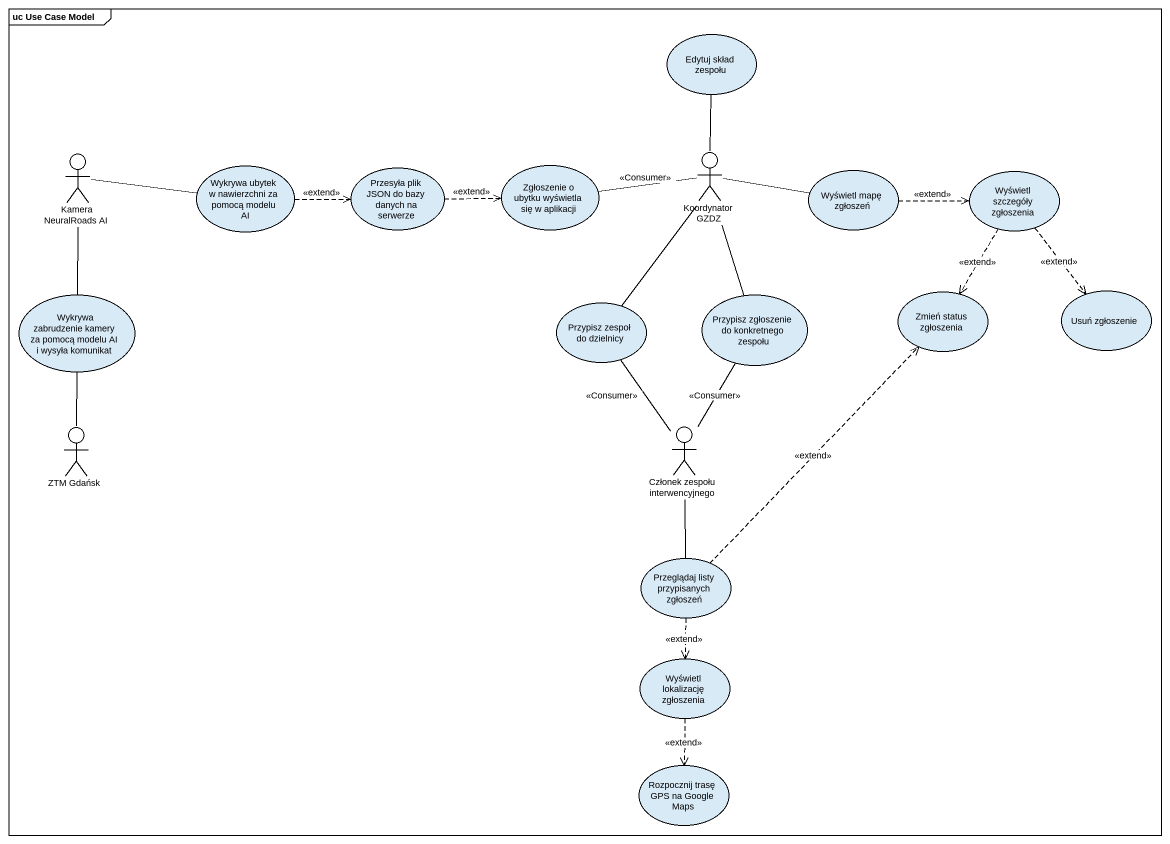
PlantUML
@startuml
mainframe uc Use Case Model
usecase "Edytuj skład zespołu" as Edytuj_skład_zespołu
actor "Kamera NeuralRoads AI" as Kamera_NeuralRoads_AI
usecase "Wykrywa ubytek w nawierzchni za pomocą modelu AI" as Wykrywa_ubytek_w
usecase "Przesyła plik JSON do bazy danych na serwerze" as Przesyła_plik_JSON_do_bazy
usecase "Zgłoszenie o ubytku wyświetla się w aplikacji" as Zgłoszenie_o_ubytku
actor "Koordynator GZDZ" as Koordynator_GZDZ
usecase "Wyświetl mapę zgłoszeń" as Wyświetl_mapę_zgłoszeń
usecase "Wyświetl szczegóły zgłoszenia" as Wyświetl_szczegóły
usecase "Wykrywa zabrudzenie kamery za pomocą modelu AI i wysyła komunikat" as Wykrywa_zabrudzenie_kamery
usecase "Przypisz zespoł do dzielnicy" as Przypisz_zespoł_do_dzielnicy
usecase "Przypisz zgłoszenie do konkretnego zespołu" as Przypisz_zgłoszenie_do
usecase "Zmień status zgłoszenia" as Zmień_status_zgłoszenia
usecase "Usuń zgłoszenie" as Usuń_zgłoszenie
actor "ZTM Gdańsk" as ZTM_Gdańsk
actor "Członek zespołu interwencyjnego" as Członek_zespołu
usecase "Przeglądaj listy przypisanych zgłoszeń" as Przeglądaj_listy
usecase "Wyświetl lokalizację zgłoszenia" as Wyświetl_lokalizację
usecase "Rozpocznij trasę GPS na Google Maps" as Rozpocznij_trasę_GPS_na
Kamera_NeuralRoads_AI -right- Wykrywa_ubytek_w
Kamera_NeuralRoads_AI -- Wykrywa_zabrudzenie_kamery
Wykrywa_ubytek_w .right.> Przesyła_plik_JSON_do_bazy : <<extend>>
Przesyła_plik_JSON_do_bazy .right.> Zgłoszenie_o_ubytku : <<extend>>
Zgłoszenie_o_ubytku -right- Koordynator_GZDZ : <<Consumer>>
Koordynator_GZDZ -up- Edytuj_skład_zespołu
Koordynator_GZDZ -right- Wyświetl_mapę_zgłoszeń
Koordynator_GZDZ -- Przypisz_zespoł_do_dzielnicy
Koordynator_GZDZ -- Przypisz_zgłoszenie_do
Wyświetl_mapę_zgłoszeń .right.> Wyświetl_szczegóły : <<extend>>
Wyświetl_szczegóły ..> Zmień_status_zgłoszenia : <<extend>>
Wyświetl_szczegóły ..> Usuń_zgłoszenie : <<extend>>
Wykrywa_zabrudzenie_kamery -- ZTM_Gdańsk
Przypisz_zespoł_do_dzielnicy -- Członek_zespołu
Przypisz_zespoł_do_dzielnicy -- Członek_zespołu : <<Consumer>>
Przypisz_zgłoszenie_do -- Członek_zespołu : <<Consumer>>
Członek_zespołu -- Przeglądaj_listy
Przeglądaj_listy .up.> Zmień_status_zgłoszenia : <<extend>>
Przeglądaj_listy ..> Wyświetl_lokalizację : <<extend>>
Wyświetl_lokalizację ..> Rozpocznij_trasę_GPS_na : <<extend>>
@enduml
